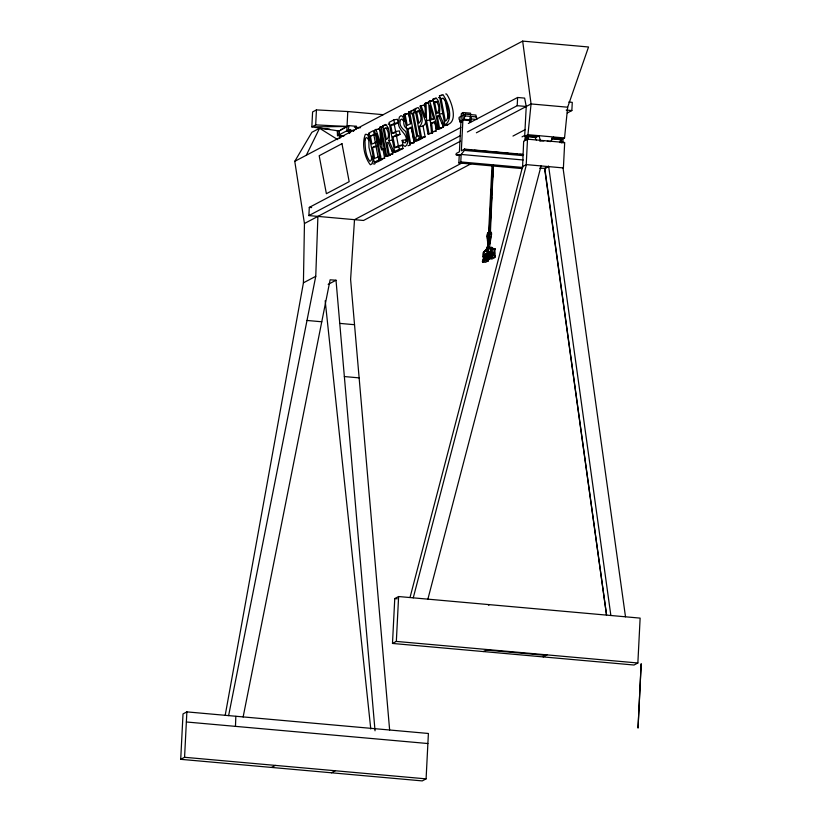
<?xml version="1.0" encoding="UTF-8"?>
<svg xmlns="http://www.w3.org/2000/svg" width="822" height="822" viewBox="0 0 822 822"><rect width="100%" height="100%" fill="white"/><g stroke="black" fill="none" stroke-linecap="round" stroke-linejoin="round"><path stroke-width="1.23" d="M494.803 254.748C490.94 253.114 491.453 256.361 494.957 255.58L494.865 257.492L491.977 259.012L489.193 258.755L489.429 256.032L490.775 254.286L494.834 254.758L494.505 257.204L494.967 255.365M526.255 139.832L526.316 135.568L537.331 136.555M527.734 138.969L527.775 135.774L526.316 135.568M225.228 715.13L303.421 282.819L304.448 223.502L294.769 161.338L311.877 132.301L319.553 128.253L329.643 129.146M483.839 254.81C482.565 254.471 485.196 256.053 484.548 255.221M484.076 258.601L484.271 258.231M484.497 254.46C485.072 255.241 484.096 252.426 485.576 255.026C486.336 254.193 485.247 252.364 485.525 254.553M484.867 254.902L484.775 254.368L484.559 254.902M485.042 259.752L485.237 259.66M487.302 248.727C486.48 251.357 487.826 246.857 486.583 248.727L486.665 248.152A2.271 0.555 -84.9 0 1 487.672 247.628L495.06 248.809L494.823 253.361L492.902 254.368M495.06 248.809L488.669 248.141L487.949 248.665A2.723 0.668 -84.9 0 1 487.117 251.717A2.723 0.668 -84.9 0 1 486.573 249.395L487.169 249.302L483.428 252.806L483.244 256.556L491.289 252.652L494.731 252.96L492.604 254.08M487.261 251.234A2.723 0.668 -84.9 0 0 487.98 251.419A2.723 0.668 -84.9 0 0 488.535 248.717L487.949 248.521M489.604 257.666L489.645 256.916M491.217 254.553C489.244 256.094 493.416 252.929 492.388 257.029L489.193 258.755M491.535 256.598L491.618 255.878M488.813 257.81C485.956 257.933 489.491 259.526 488.926 257.183M339.126 134.757L339.332 130.575L339.096 134.818L337.493 135.651L337.349 131.571L339.281 130.554M228.619 715.623L315.751 276.315L317.909 216.402M427.882 743.53L186.358 721.983M180.717 759.323L183.018 713.917L186.871 711.883L428.396 733.471L426.094 778.866L422.251 780.9L180.717 759.323L184.57 757.288L426.094 778.866M184.57 757.288L186.871 711.883M235.462 726.36L235.842 716.342M471.098 163.732L363.54 220.471L308.877 215.59L309.298 207.391L460.865 127.431M316.439 109.912L312.596 111.936L311.836 126.896L315.689 124.872L316.439 109.912L347.788 111.525L383.258 114.69M347.788 111.525L346.812 130.852L349.247 131.068M392.484 643.441L394.766 598.56L398.608 596.536L640.133 618.113L637.862 662.994L634.019 665.019L392.484 643.441L396.338 641.417L637.862 662.994M396.338 641.417L398.608 596.536M522.782 154.331L464.512 149.131L464.44 150.405L461.152 154.444L459.231 155.461L456.179 154.762L456.241 153.488L459.416 151.813L461.348 113.549L463.269 112.542L470.595 113.189L470.503 114.988M522.186 168.602L458.851 162.941L459.231 155.461M458.851 162.941L460.772 161.924L461.152 154.444L523.224 159.992M463.269 112.542L461.337 150.806L464.512 149.131M465.16 115.912L465.252 114.114L475.928 115.07L476.144 116.888L465.16 115.912A3.031 0.74 -84.9 0 0 464.245 119.303L459.621 121.738A3.031 0.74 -84.9 0 0 459.005 119.159L459.097 117.361L465.252 114.114M482.72 262.064C480.788 261.756 486.809 254.337 485.843 260.338L482.72 262.064L485.504 262.31L488.391 260.79C490.487 256.351 482.699 257.276 483.017 259.259M483.11 257.06L483.336 252.518L486.727 248.737A2.271 0.555 -84.9 0 0 487.148 251.275A2.271 0.555 -84.9 0 0 487.847 248.152L488.7 247.699L491.032 248.45L490.796 253.001L483.11 257.06L487.138 257.42L489.059 256.402M483.829 256.618L483.891 255.416M484.148 258.745L484.189 257.995M485.114 260.081L485.155 259.331M485.473 256.854L485.227 257.779L485.473 256.854L486.203 256.916L486.162 257.738M482.802 261.766L485.555 260.317L485.925 258.755M488.833 258.129L485.504 257.861L485.607 260.543L488.391 260.79M486.203 256.916L486.162 257.697M488.402 236.9L491.998 165.839L492.748 165.869M489.039 234.445L492.81 165.52L492.707 177.079M487.682 258.18L488.165 255.313L489.768 255.097L486.953 255.026M489.737 225.516L489.994 220.44M490.57 209.024L490.826 203.948M491.34 193.797L491.669 187.457M492.183 177.305L492.501 170.955M489.655 232.544L493.334 165.243L490.405 232.575M488.741 255.005L488.956 257.512M490.251 225.557L490.826 214.08M491.094 208.973L491.669 197.496M491.864 193.663L492.45 182.186M489.285 258.447C491.114 253.484 486.501 261.232 492.388 257.029M489.727 256.854L491.135 254.594M483.244 256.556L490.713 252.621L490.898 248.871L488.669 248.141M490.693 255.272L490.724 254.573L489.45 255.961M491.299 252.673L491.484 248.922L488.545 248.593M491.998 253.402C492.101 255.94 491.124 252.662 492.738 253.464L492.532 254.563L492.738 253.464M492.018 256.998L492.173 254.923M492.173 255.334L492.08 257.235L494.865 257.492M492.614 252.796L492.799 249.035M492.09 254.06L494.228 252.94L494.412 249.179M467.379 131.962L517.202 105.689L517.613 97.479L524.642 98.116L526.234 106.49L524.662 136.442L535.677 137.428M410.044 597.389L522.587 166.661L523.665 141.209L527.508 139.175L564.693 142.494L563.399 167.935L526.224 164.606L527.508 139.175M528.114 138.733L528.248 136.164M567.334 112.953L571.855 110.569L572.276 102.37L568.762 102.051M524.662 136.442L527.95 134.705L531.063 103.942L522.669 41.1L588.531 46.988L567.663 107.209L564.539 137.973L562.474 139.062M425.57 121.286C425.971 124.831 422.755 126.907 419.446 126.537L421.522 137.438L420.515 137.973L414.956 108.73L418.09 107.548C421.789 112.121 424.481 122.221 419.446 126.537M560.121 142.679L560.573 139.165L561.447 138.713L561.601 142.997M339.096 134.818L348.353 130.03L348.96 125.643L356.275 126.29L355.823 129.588M487.508 253.217C488.042 255.026 487.014 251.306 487.538 253.155M488.134 243.846L488.258 243.723A2.117 0.514 -84.9 0 0 488.669 240.096L489.891 232.441L491.361 233.006M490.282 239.777L490.816 236.387M489.768 232.061A2.836 0.688 -84.9 0 1 490.004 234.054L488.628 242.572L490.169 242.716L491.546 234.188A2.836 0.688 -84.9 0 0 491.309 232.205L489.768 232.061L487.59 233.212A2.692 0.658 -84.9 0 0 487.097 235.575L487.693 243.065M487.364 238.925L488.381 232.801M487.487 240.414L488.782 232.585M487.6 241.915L489.182 232.369M489.563 246.96A2.271 0.555 -84.9 0 1 489.861 247.823A10.121 2.466 -84.9 0 1 489.82 243.857L487.97 243.867A2.117 0.514 -84.9 0 1 487.693 241.781A2.117 0.514 -84.9 0 1 488.319 239.675L489.593 232.153M487.169 236.551L487.765 233.119M487.261 237.692L488.093 232.945M524.621 140.696L525.443 136.02M368.77 138.312L368.975 147.457L371.821 158.636M243.127 717L330.115 279.809L336.013 280.23L375.038 730.799M388.169 155.039L389.176 154.505L386.977 142.874L388.128 142.268L392.731 152.625L397.622 151.351L394.046 151.936L388.929 140.634C389.854 135.373 389.731 128.324 385.724 124.451L382.62 125.787L388.169 155.039L392.762 153.92L392.094 150.426M438.527 128.468L439.534 127.934L437.335 116.303L438.486 115.697L443.089 126.064L447.98 124.78L444.404 125.365L439.287 114.063C440.212 108.802 440.089 101.753 436.081 97.89L432.978 99.215L438.527 128.468L443.12 127.348L442.236 122.694M443.264 111.813L442.863 113.477L439.287 114.063M339.907 135.219L339.846 135.466A2.24 0.555 -84.8 0 0 339.825 138.476M410.856 143.275L410.157 145.134L408.031 145.72M413.25 597.841L526.429 164.626L522.371 166.64M427.882 599.146L541.071 165.931M404.044 119.241C403.335 122.509 403.499 128.006 407.63 128.787M349.514 130.297L349.484 130.4A2.24 0.545 -84.9 0 0 349.401 133.462M376.229 161.4L374.657 164.051L373.106 163.814M487.867 259.033L489.758 258.56M489.696 258.694L488.7 258.54L488.895 259.115M306.308 155.245L319.553 128.253L337.801 139.658M553.596 136.997L550.699 141.548L547.277 141.24M483.428 252.806L486.583 249.241M485.771 258.149L484.302 257.851L483.357 259.464M490.046 257.707C490.241 255.93 490.138 258.92 488.874 257.543L489.922 257.224M368.235 134.376L369.674 133.575M403.417 115.697L404.558 115.07M315.689 124.872L347.028 126.485L339.311 131.017L311.836 126.896L347.028 126.485L348.96 125.643M340.421 129.968L347.069 126.465M294.769 161.338L522.669 41.1M380.309 131.068L379.538 128.715L374.585 130.03L380.134 159.273L384.655 158.194L382.98 149.368M375.952 129.301L380.946 144.59L379.682 127.338L383.473 126.208M393.841 119.868L389.094 122.375L394.642 151.618L398.228 151.032L402.965 148.535L402.318 145.073L398.732 145.658L395.002 147.631L392.937 136.771L396.42 134.931L399.995 134.346L399.338 130.893L395.762 131.479L392.279 133.308L390.758 125.293L394.498 123.331L398.074 122.735L397.416 119.282L393.841 119.868L394.498 123.331M409.572 143.747L410.579 143.213L407.866 128.89L411.442 128.304L414.165 142.627L409.572 143.747L404.023 114.494L408.606 113.374L410.568 123.701M405.03 113.96L407.209 125.437L410.692 123.598L408.524 112.121L411.914 111.196M416.107 108.987L410.774 110.939L411.339 113.919L412.305 113.415L416.723 136.688L415.757 137.202L416.322 140.182L419.898 139.596L422.847 138.045L419.271 138.63L416.322 140.182M425.467 107.322L424.584 104.949L419.888 106.13L425.621 121.492L427.995 134.027L432.588 132.907L427.995 134.027M421.008 105.535L425.416 117.412L424.953 103.459L428.406 102.503M435.311 123.762L436.05 131.078L431.458 132.198L428.457 101.599L433.286 100.366L434.335 104.004M439.451 95.804L442.976 94.622C448.175 102.144 453.991 118.728 445 125.057L439.451 95.804L441.835 95.414M378.161 129.444L379.538 128.715M407.599 113.909L408.606 113.374M423.464 105.545L424.584 104.949M419.271 138.63L418.696 135.64L417.73 136.154L413.312 112.881L416.672 111.977M377.781 141.826L371.914 144.055L370.393 136.041L376.517 133.678M384.264 128.592L386.011 127.924C388.261 130.801 390.131 137.366 386.361 139.637L384.264 128.592L387.84 128.006M416.6 111.535L418.275 110.929C420.669 113.878 422.672 120.762 418.819 123.218L416.6 111.535L420.186 110.949M434.622 102.031L436.369 101.353C438.619 104.23 440.489 110.806 436.718 113.066L434.622 102.031L438.198 101.445M441.095 98.609C447.558 96.266 450.805 118.563 445.38 121.183L441.095 98.609L443.479 98.219M370.393 136.041L375.839 134.469M390.758 125.293L394.344 124.708L398.074 122.735M380.75 156.016L374.637 158.379L372.572 147.518L376.055 145.679L375.397 142.216M407.866 128.89L411.349 127.05L414.072 141.374L418.655 140.254L414.072 141.374M372.572 147.518L377.894 146.008M392.937 136.771L396.523 136.185L399.995 134.346M431.262 119.663L433.595 118.43L429.803 105.257L431.262 119.663L433.646 119.272M380.134 159.273L381.079 158.78L376.291 133.575L381.511 149.696L384.511 148.977M431.458 132.198L432.475 131.664L431.612 123.125L434.509 121.605L436.749 129.414L441.393 128.263L436.749 129.414M406.15 120.855L403.756 121.245L401.691 119.098L400.468 119.837C398.475 125.211 402.328 128.705 405.729 131.551C406.715 135.877 409.798 143.521 405.184 146.46L403.047 145.258L402.122 140.387L405.78 139.771L406.613 141.086M400.448 146.059L402.318 145.073M374.277 162.366L379.024 159.858L382.6 159.273L377.863 161.78L374.277 162.366L368.729 133.123L373.476 130.616L374.123 134.068M385.621 156.375L390.214 155.266L385.621 156.375L380.843 131.181L382.117 149.368M392.731 152.625L394.046 151.936M394.642 151.618L399.389 149.121L402.965 148.535M443.089 126.064L444.404 125.365M423.032 125.951L425.097 136.853L420.515 137.973M468.355 123.475L517.613 97.479M308.877 215.59L460.587 135.548M304.448 223.502L460.526 141.158M476.37 132.794L531.063 103.942L567.663 107.209M462.036 162.941L354.508 219.669L350.604 279.429L389.638 730.008M512.969 136.062L525.422 129.496M522.042 136.853L524.302 135.651M526.902 136.226L527.775 135.774M539.684 141.035L543.866 140.932M303.421 282.819L315.751 276.315M544.616 168.623L606.544 614.969L544.801 168.356L548.644 166.321L544.842 168.644M328.163 284.371L336.013 280.23M489.82 243.857L487.867 243.99A6.206 1.51 -84.9 0 1 487.631 246.857M489.85 248.696L490.57 248.316M491.875 248.511L492.727 248.059M491.464 248.84L492.183 248.46M490.775 254.286L492.049 254.512M487.189 257.789L484.312 257.594M487.158 258.108L488.402 258.992M486.511 261.478L488.33 260.523L488.247 258.427M488.463 605.156L489.439 604.653M483.315 651.558L487.158 649.534M271.548 767.44L275.401 765.405M543.188 656.912L547.031 654.877M331.42 772.783L335.263 770.759M337.349 131.571L339.322 130.554M354.354 127.133L356.275 126.29M492.707 165.91L492.049 165.869M546.558 166.938L548.644 166.321L610.859 615.493M438.516 97.602L440.171 97.53M388.159 124.173L389.813 124.101M432.978 99.215L435.362 98.825M428.457 101.599L432.043 101.014M424.953 103.459L428.529 102.873M408.524 112.121L410.908 111.73M413.312 112.881L416.898 112.295M404.023 114.494L406.407 114.104M402.194 140.357L403.859 142.555L405.267 142.905C410.219 133.77 395.875 130.585 398.886 120.67A9.525 2.6 80.7 0 1 399.441 116.991L400.982 115.655L402.955 116.549L405.338 116.159M436.718 113.066L439.102 112.676M406.222 120.813L403.838 121.204L402.955 116.549M437.335 116.303L439.719 115.912M382.62 125.787L386.196 125.201M379.682 127.338L383.258 126.752M429.012 133.493L426.546 120.546L430.132 119.961L429.865 111.134M431.612 123.125L435.187 122.54M392.279 133.308L394.663 132.917M445 125.057C459.57 124.225 451.648 101.024 446.552 94.037L445.74 93.955M439.534 127.934L443.12 127.348M432.475 131.664L436.05 131.078M388.929 140.634L392.505 140.048L393.533 142.309M421.522 137.438L425.097 136.853M410.579 143.213L414.165 142.627M381.511 149.696L385.086 149.101M395.002 147.631L397.386 147.241M389.176 154.505L392.762 153.92M381.079 158.78L384.655 158.194M489.511 244.011L489.789 243.857A2.117 0.514 -84.9 0 0 490.302 241.093M494.443 251.738L494.258 252.724M517.202 105.689L526.234 106.49M566.214 110.066L571.855 110.569M471.273 118.985L476.76 119.478A3.031 0.74 -84.9 0 0 475.938 117.094M464.245 119.303L469.732 119.796M462.899 120.022L470.215 120.67M459.621 121.738L461.82 121.944M527.95 134.705L564.539 137.973M551.963 137.86L562.906 138.836L563.06 143.12M527.899 136.246L536.458 137.007M552.281 138.425L560.573 139.165M551.531 138.846L561.251 139.709M355.607 127.246L360.601 127.698M348.353 130.03L354.457 130.575M346.853 130.729L350.491 131.058M337.493 135.651L342.363 136.082M464.07 149.357L471.664 150.046M474.202 150.272L480.531 150.837M483.069 151.063L489.398 151.628M493.2 151.967L499.54 152.532M502.067 152.758L508.407 153.324M510.935 153.55L517.274 154.115M519.802 154.341L523.604 154.68M464.44 150.405L522.71 155.605M456.179 154.762L459.971 155.101M539.664 168.181L544.801 168.356M460.772 161.924L522.843 167.472M309.298 207.391L311.641 207.596M490.004 234.044L491.546 234.188M487.672 247.628L488.432 248.203A2.271 0.555 -84.9 0 1 488.104 250.679A2.271 0.555 -84.9 0 1 487.456 251.172M486.665 248.152L487.405 248.223M490.898 248.871L494.916 249.251M485.884 249.611L486.47 249.662M490.713 252.621L494.228 252.94M490.796 253.001L494.823 253.361M491.813 253.505L492.542 253.566M490.857 254.512L492.357 254.81M484.805 254.296L485.833 254.388M488.165 255.313L489.193 255.406M485.268 256.957L486.008 257.019M488.032 257.995L489.059 258.087M485.71 258.642L488.484 258.889M306.996 320.457L321.792 321.782M339.743 323.385L354.529 324.711M344.356 376.558L359.132 377.873M394.766 598.56L397.201 598.786M486.192 650.038L546.065 655.391M355.299 127.4L359.101 127.821M494.772 255.046L493.262 254.799L494.505 255.026M493.108 165.314L493.806 165.304M484.405 257.543L485.504 257.861M536.345 139.935L535.112 137.716L538.965 135.692L540.455 140.624M350.193 129.434L350.378 130.051A2.24 0.545 -84.9 0 1 350.213 132.743M429.701 100.952L437.807 128.849M485.617 258.067L485.627 258.611M444.918 99.277L448.483 118.091M430.132 119.961L431.252 125.848M413.713 109.388L414.278 112.367M409.531 111.597L415.079 140.839M398.732 145.658L399.389 149.121M395.762 131.479L396.42 134.931M394.344 124.708L395.639 131.582M396.523 136.185L398.578 147.046M381.079 126.598L386.638 155.851M378.367 156.406L379.024 159.858M373.969 135.455L375.274 142.329M376.147 146.922L378.212 157.793M563.029 167.894L625.501 616.808M325.183 300.749L370.784 729.011M492.09 248.532L492.059 248.018A2.271 0.555 -84.9 0 0 491.176 248.039M488.36 243.733A10.121 2.466 -84.9 0 0 488.402 247.689L488.432 248.203M426.022 102.894L426.546 120.546M343.822 135.589A2.24 0.555 -84.8 0 1 343.843 136.113M342.743 136.277A2.24 0.555 -84.8 0 1 342.846 135.733M340.822 135.311A2.24 0.555 -84.8 0 1 340.657 137.541M353.378 130.318A2.24 0.545 -84.9 0 1 353.429 131.335M487.806 246.99A2.271 0.555 -84.9 0 1 488.402 247.689M487.703 248.141A2.271 0.555 -84.9 0 1 486.994 251.255A2.271 0.555 -84.9 0 1 486.583 248.727M484.507 258.468L484.518 258.365M485.412 259.793L485.412 259.793M486.501 254.039C487.086 255.416 486.48 250.885 486.501 254.039M487.652 249.179C487.98 251.203 488.145 246.713 487.652 249.179M488.063 241.853C488.319 243.466 488.474 239.901 488.063 241.853M488.042 260.019L488.042 260.019M488.237 252.488C488.381 255.611 488.854 250.33 488.237 252.488M489.203 251.974C489.511 253.566 489.593 249.806 489.203 251.974M489.604 241.997C489.85 243.6 490.004 240.034 489.604 241.997M491.946 256.341L491.946 256.341M494.515 256.567L494.515 256.567M641.17 663.929L638.036 727.891L641.17 663.929M482.987 260.738L482.987 260.738M483.428 260.78L483.439 260.677M364.968 140.059C365.132 147.148 365.358 155.677 369.941 161.338L371.174 160.434L372.078 156.242L372.962 160.876L371.77 164.03L370.321 164.77C364.269 157.084 361.649 143.511 365.338 134.325L366.818 134.387L368.153 135.558L369.047 140.254L366.828 137.623L365.523 138.086L364.968 140.059M485.555 254.245L485.555 254.245M486.532 253.731L486.532 253.731M488.319 252.786L488.319 252.786M341.973 143.706L319.183 155.728L326.385 193.694L349.175 181.672L341.973 143.706M470.934 121.224A3.031 0.74 -84.9 0 0 470.842 116.395A3.031 0.74 -84.9 0 0 469.722 120.557A3.031 0.74 -84.9 0 0 470.934 121.224"/></g></svg>
